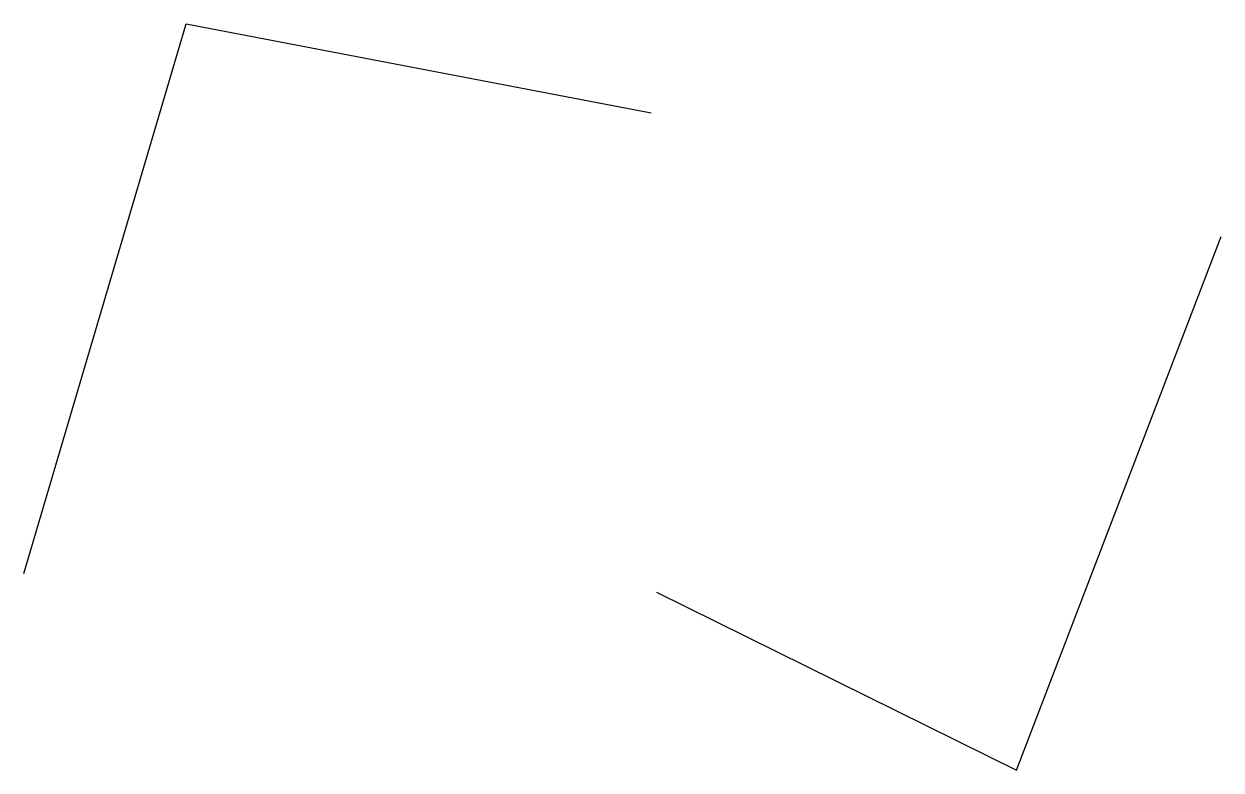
# Model space of a CAD drawing. Header units: millimetres. Extents: x 258 to 1477, y 241 to 1001.
import ezdxf

# ---------------------------------------------------------------- set-up
doc = ezdxf.new("R2010")
doc.units = ezdxf.units.MM

msp = doc.modelspace()

# ---------------------------------------------------------------- linework, layer by layer
for points in [[(257.7, 441.6), (422.8, 1001.5), (896.4, 910.9)], [(901.8, 422.6), (1268.4, 241.4), (1476.8, 785.1)]]:
    msp.add_lwpolyline(points)

doc.saveas('drawing.dxf')
